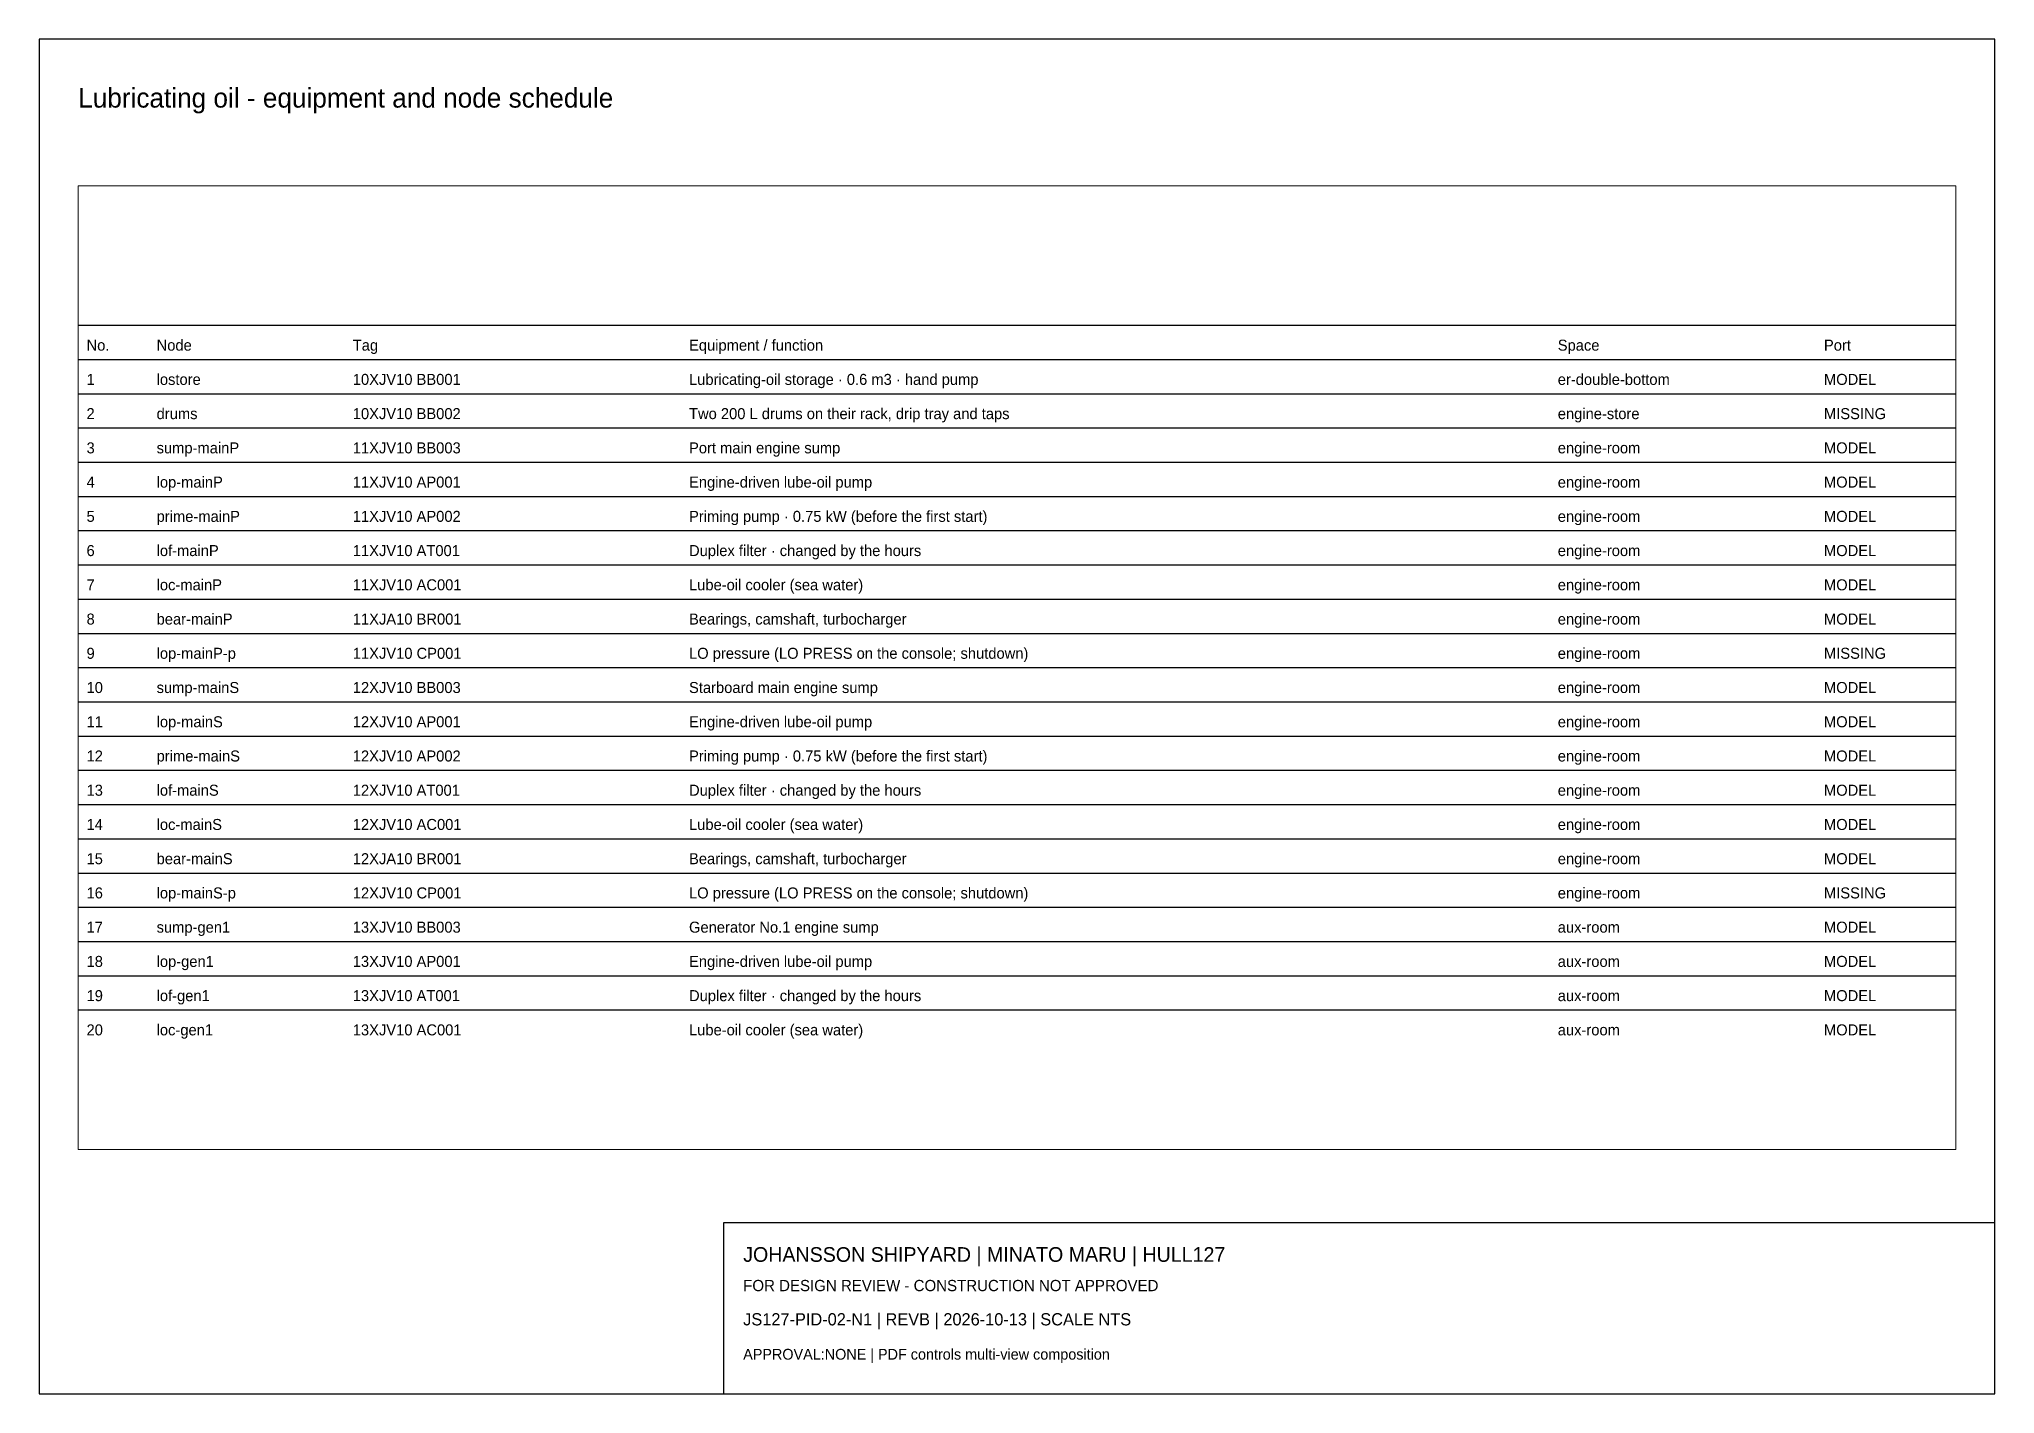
# Paper-space layout 'Layout1' of a CAD drawing. Header units: millimetres. Extents: x 10 to 410, y 10 to 287.
# The model-space entities are those that its viewports show. They can reach past a viewport. Long polylines and large blocks are cut down to what shows.
import ezdxf

# ---------------------------------------------------------------- set-up
doc = ezdxf.new("R2010")
doc.units = ezdxf.units.MM
doc.layers.add('ANNOTATION', color=7, linetype='Continuous')
doc.layers.add('GEOMETRY', color=7, linetype='Continuous')

msp = doc.modelspace()

# ---------------------------------------------------------------- linework, layer by layer
at = {"layer": 'GEOMETRY'}
for p, q in [((18, 249), (402, 249)), ((18, 242), (402, 242)), ((18, 235), (402, 235)), ((18, 228), (402, 228)), ((18, 221), (402, 221)), ((18, 214), (402, 214)), ((18, 207), (402, 207)), ((18, 200), (402, 200)), ((18, 193), (402, 193)), ((18, 186), (402, 186)), ((18, 179), (402, 179)), ((18, 172), (402, 172)), ((18, 165), (402, 165)), ((18, 158), (402, 158)), ((18, 151), (402, 151)), ((18, 144), (402, 144)), ((18, 137), (402, 137)), ((18, 130), (402, 130)), ((18, 123), (402, 123)), ((18, 116), (402, 116)), ((18, 109), (402, 109))]:
    msp.add_line(p, q, dxfattribs=at)

# ---------------------------------------------------------------- texts
at = {"layer": 'ANNOTATION'}
for s, p in [('No.', (19.7, 243.8)), ('Node', (34.03, 243.8)), ('Tag', (74.15, 243.8)), ('Equipment / function', (142.92, 243.8)), ('Space', (320.6, 243.8)), ('Port', (375.04, 243.8)), ('1', (19.7, 236.8)), ('lostore', (34.03, 236.8)), ('10XJV10 BB001', (74.15, 236.8)), ('Lubricating-oil storage · 0.6 m3 · hand pump', (142.92, 236.8)), ('er-double-bottom', (320.6, 236.8)), ('MODEL', (375.04, 236.8)), ('2', (19.7, 229.8)), ('drums', (34.03, 229.8)), ('10XJV10 BB002', (74.15, 229.8)), ('Two 200 L drums on their rack, drip tray and taps', (142.92, 229.8)), ('engine-store', (320.6, 229.8)), ('MISSING', (375.04, 229.8)), ('3', (19.7, 222.8)), ('sump-mainP', (34.03, 222.8)), ('11XJV10 BB003', (74.15, 222.8)), ('Port main engine sump', (142.92, 222.8)), ('engine-room', (320.6, 222.8)), ('MODEL', (375.04, 222.8)), ('4', (19.7, 215.8)), ('lop-mainP', (34.03, 215.8)), ('11XJV10 AP001', (74.15, 215.8)), ('Engine-driven lube-oil pump', (142.92, 215.8)), ('engine-room', (320.6, 215.8)), ('MODEL', (375.04, 215.8)), ('5', (19.7, 208.8)), ('prime-mainP', (34.03, 208.8)), ('11XJV10 AP002', (74.15, 208.8)), ('Priming pump · 0.75 kW (before the first start)', (142.92, 208.8)), ('engine-room', (320.6, 208.8)), ('MODEL', (375.04, 208.8)), ('6', (19.7, 201.8)), ('lof-mainP', (34.03, 201.8)), ('11XJV10 AT001', (74.15, 201.8)), ('Duplex filter · changed by the hours', (142.92, 201.8)), ('engine-room', (320.6, 201.8)), ('MODEL', (375.04, 201.8)), ('7', (19.7, 194.8)), ('loc-mainP', (34.03, 194.8)), ('11XJV10 AC001', (74.15, 194.8)), ('Lube-oil cooler (sea water)', (142.92, 194.8)), ('engine-room', (320.6, 194.8)), ('MODEL', (375.04, 194.8)), ('8', (19.7, 187.8)), ('bear-mainP', (34.03, 187.8)), ('11XJA10 BR001', (74.15, 187.8)), ('Bearings, camshaft, turbocharger', (142.92, 187.8)), ('engine-room', (320.6, 187.8)), ('MODEL', (375.04, 187.8)), ('9', (19.7, 180.8)), ('lop-mainP-p', (34.03, 180.8)), ('11XJV10 CP001', (74.15, 180.8)), ('LO pressure (LO PRESS on the console; shutdown)', (142.92, 180.8)), ('engine-room', (320.6, 180.8)), ('MISSING', (375.04, 180.8)), ('10', (19.7, 173.8)), ('sump-mainS', (34.03, 173.8)), ('12XJV10 BB003', (74.15, 173.8)), ('Starboard main engine sump', (142.92, 173.8)), ('engine-room', (320.6, 173.8)), ('MODEL', (375.04, 173.8)), ('11', (19.7, 166.8)), ('lop-mainS', (34.03, 166.8)), ('12XJV10 AP001', (74.15, 166.8)), ('Engine-driven lube-oil pump', (142.92, 166.8)), ('engine-room', (320.6, 166.8)), ('MODEL', (375.04, 166.8)), ('12', (19.7, 159.8)), ('prime-mainS', (34.03, 159.8)), ('12XJV10 AP002', (74.15, 159.8)), ('Priming pump · 0.75 kW (before the first start)', (142.92, 159.8)), ('engine-room', (320.6, 159.8)), ('MODEL', (375.04, 159.8)), ('13', (19.7, 152.8)), ('lof-mainS', (34.03, 152.8)), ('12XJV10 AT001', (74.15, 152.8)), ('Duplex filter · changed by the hours', (142.92, 152.8)), ('engine-room', (320.6, 152.8)), ('MODEL', (375.04, 152.8)), ('14', (19.7, 145.8)), ('loc-mainS', (34.03, 145.8)), ('12XJV10 AC001', (74.15, 145.8)), ('Lube-oil cooler (sea water)', (142.92, 145.8)), ('engine-room', (320.6, 145.8)), ('MODEL', (375.04, 145.8)), ('15', (19.7, 138.8)), ('bear-mainS', (34.03, 138.8)), ('12XJA10 BR001', (74.15, 138.8)), ('Bearings, camshaft, turbocharger', (142.92, 138.8)), ('engine-room', (320.6, 138.8)), ('MODEL', (375.04, 138.8)), ('16', (19.7, 131.8)), ('lop-mainS-p', (34.03, 131.8)), ('12XJV10 CP001', (74.15, 131.8)), ('LO pressure (LO PRESS on the console; shutdown)', (142.92, 131.8)), ('engine-room', (320.6, 131.8)), ('MISSING', (375.04, 131.8)), ('17', (19.7, 124.8)), ('sump-gen1', (34.03, 124.8)), ('13XJV10 BB003', (74.15, 124.8)), ('Generator No.1 engine sump', (142.92, 124.8)), ('aux-room', (320.6, 124.8)), ('MODEL', (375.04, 124.8)), ('18', (19.7, 117.8)), ('lop-gen1', (34.03, 117.8)), ('13XJV10 AP001', (74.15, 117.8)), ('Engine-driven lube-oil pump', (142.92, 117.8)), ('MODEL', (375.04, 117.8)), ('aux-room', (320.6, 117.8)), ('19', (19.7, 110.8)), ('lof-gen1', (34.03, 110.8)), ('13XJV10 AT001', (74.15, 110.8)), ('Duplex filter · changed by the hours', (142.92, 110.8)), ('aux-room', (320.6, 110.8)), ('MODEL', (375.04, 110.8)), ('20', (19.7, 103.8)), ('loc-gen1', (34.03, 103.8)), ('13XJV10 AC001', (74.15, 103.8)), ('Lube-oil cooler (sea water)', (142.92, 103.8)), ('aux-room', (320.6, 103.8)), ('MODEL', (375.04, 103.8))]:
    msp.add_text(s, height=2.25, dxfattribs=at).set_placement(p)

psp = doc.layouts.get("Layout1")

# ---------------------------------------------------------------- linework, layer by layer
for points in [[(10, 10), (410, 10), (410, 287), (10, 287)], [(150, 10), (410, 10), (410, 45), (150, 45)]]:
    psp.add_lwpolyline(points, close=True)

# ---------------------------------------------------------------- texts
for s, height, p in [('Lubricating oil - equipment and node schedule', 4, (18, 273)), ('JOHANSSON SHIPYARD | MINATO MARU | HULL127', 3, (154, 37)), ('FOR DESIGN REVIEW - CONSTRUCTION NOT APPROVED', 2.3, (154, 31)), ('JS127-PID-02-N1 | REVB | 2026-10-13 | SCALE NTS', 2.5, (154, 24)), ('APPROVAL:NONE | PDF controls multi-view composition', 2.2, (154, 17))]:
    psp.add_text(s, height=height).set_placement(p)

# ---------------------------------------------------------------- viewports
at = {"layer": 'VIEWPORTS'}
psp.add_viewport(center=(210, 158.5), size=(384, 197), view_center_point=(210, 179), view_height=197, dxfattribs=at)

doc.saveas('drawing.dxf')
